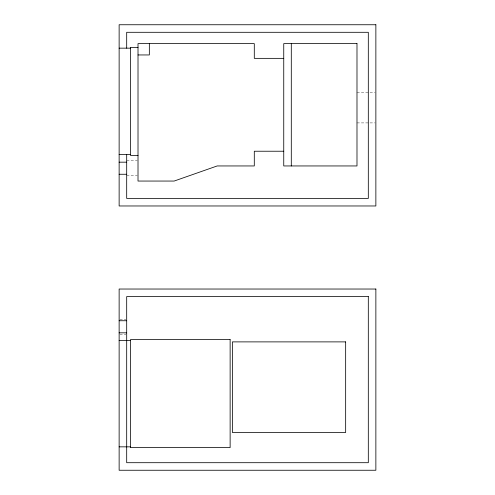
<?xml version="1.0" encoding="UTF-8"?>
<svg xmlns="http://www.w3.org/2000/svg" width="495" height="495" viewBox="0 0 495 495"><rect width="100%" height="100%" fill="white"/><g stroke="black" fill="none" stroke-linecap="round" stroke-linejoin="round"><path stroke-width="0.37" stroke-dasharray="2.48 1.86" d="M356.988 92.707L375.111 92.707M356.988 122.908L375.111 122.908M126.689 160.665L137.257 160.665M126.689 175.768L137.257 175.768M119.889 319.232L125.934 319.232M119.889 334.335L125.934 334.335"/><path stroke-width="0.74" d="M138.012 47.402L130.463 47.402L130.463 155.381L138.012 155.381M119.134 48.157L130.463 48.157M138.012 54.951L149.342 54.951L149.342 43.628M283.746 58.354L254.294 58.354L254.294 43.628L138.012 43.628L138.012 181.052L174.147 181.052L217.187 165.949L254.294 165.949L254.294 151.229L283.746 151.229M119.134 154.626L130.463 154.626M119.134 162.174L126.689 162.174M119.134 174.259L126.689 174.259M119.134 320.741L126.689 320.741M119.134 332.826L126.689 332.826M119.134 340.374L130.463 340.374M119.134 446.843L130.463 446.843M291.295 43.628L291.295 165.949M126.689 48.157L126.689 32.299L368.311 32.299L368.311 198.421L126.689 198.421L126.689 154.626M375.866 24.75L119.134 24.75L119.134 205.97L375.866 205.97L375.866 24.75M356.988 43.628L283.746 43.628L283.746 165.949L356.988 165.949L356.988 43.628M375.866 289.031L119.134 289.031L119.134 470.25L375.866 470.25L375.866 289.031M368.311 296.579L126.689 296.579L126.689 462.701L368.311 462.701L368.311 296.579M230.132 339.62L130.463 339.62L130.463 447.598L230.132 447.598L230.132 339.62M345.659 341.884L232.396 341.884L232.396 432.494L345.659 432.494L345.659 341.884"/></g></svg>
